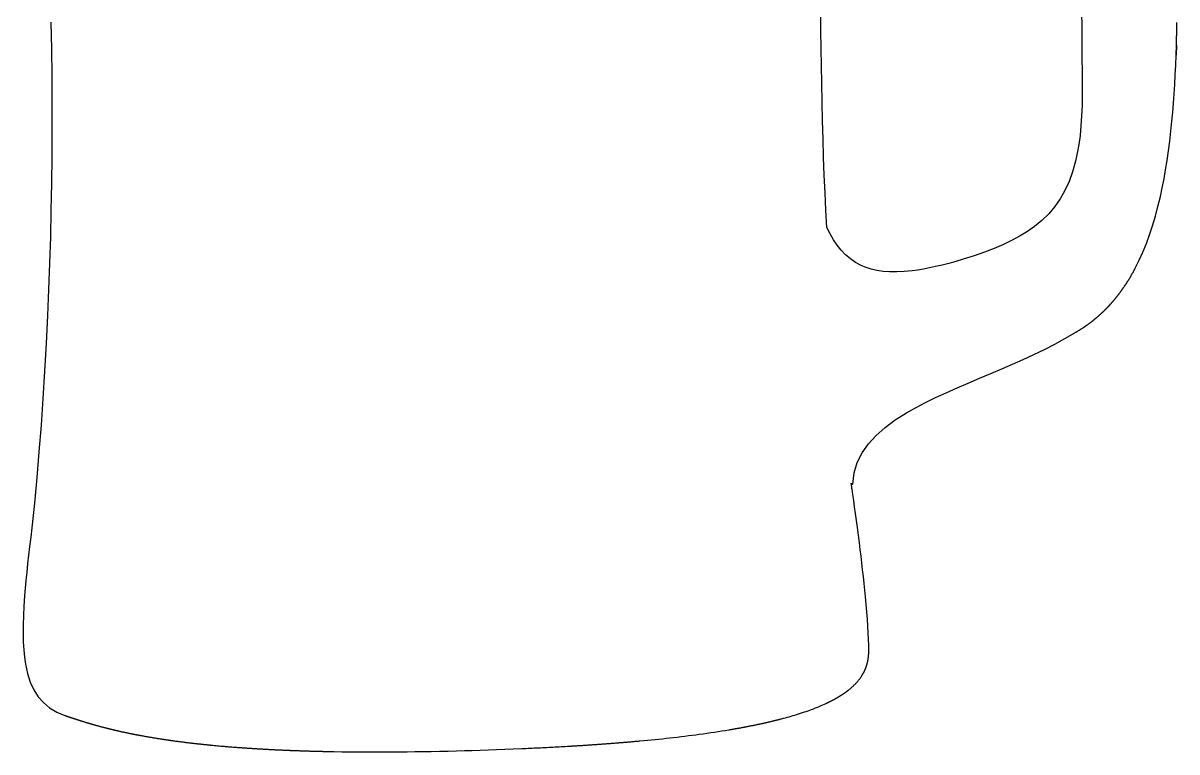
# Model space of a CAD drawing. Extents: x 464 to 953, y 401 to 1015.
# Drawn here: x 467.5 to 953.4, y 401.3 to 708.3 of the extents above; entities that cross this region are included whole.
import ezdxf

# ---------------------------------------------------------------- set-up
doc = ezdxf.new("R2010")
doc.units = 0
doc.header["$MEASUREMENT"] = 0
doc.layers.add('Poly', color=3, linetype='CONTINUOUS')

msp = doc.modelspace()

# ---------------------------------------------------------------- linework, layer by layer
at = {"layer": 'Poly', "color": 0, "true_color": 0x000000}
for points in [[(805.9111, 622.1937), (805.539135, 629.46769), (805.196631, 636.832934), (804.883799, 644.289843), (804.60085, 651.838825), (804.347995, 659.480292), (804.125444, 667.214653), (803.933409, 675.042319), (803.7721, 682.9637), (803.651893, 690.285763), (803.557631, 697.687137), (803.489479, 705.168106), (803.4476, 712.72895)], [(913.238506, 712.10745), (913.280127, 707.501286), (913.31835, 702.81295), (913.356666, 698.041083), (913.398569, 693.184325), (913.447549, 688.241317), (913.5071, 683.2107), (913.523842, 678.316604), (913.44135, 673.656684), (913.256295, 669.223241), (912.96535, 665.008575), (912.565186, 661.004987), (912.052475, 657.204778), (911.423889, 653.600249), (910.6761, 650.1837), (909.434241, 645.740618), (907.947412, 641.624231), (906.206616, 637.814079), (904.20285, 634.2897), (901.927116, 631.030634), (899.370412, 628.016419), (896.523741, 625.226595), (893.3781, 622.6407), (890.458922, 620.585891), (887.311428, 618.651294), (883.930051, 616.824274), (880.309225, 615.0922), (876.443383, 613.442438), (872.326959, 611.862356), (867.954387, 610.339321), (863.3201, 608.8607), (860.256659, 607.948524), (857.310381, 607.125106), (854.478338, 606.38911), (851.7576, 605.7392), (849.145237, 605.17404), (846.638319, 604.692294), (844.233916, 604.292626), (841.9291, 603.9737), (838.533641, 603.635505), (835.360616, 603.484575), (832.398926, 603.515895), (829.637475, 603.72445), (827.065164, 604.105223), (824.670897, 604.6532), (822.443575, 605.363364), (820.3721, 606.2307), (818.011502, 607.511624), (815.850756, 609.015591), (813.868932, 610.733143), (812.0451, 612.654825), (810.35833, 614.771179), (808.787694, 617.072747), (807.31226, 619.550073), (805.9111, 622.1937)], [(479.205621, 708.68069), (479.412928, 697.410091), (479.551539, 686.134077), (479.6221, 674.8637), (479.625168, 663.46852), (479.559834, 652.101887), (479.426789, 640.775286), (479.226725, 629.5002), (478.960332, 618.288114), (478.628303, 607.150513), (478.231329, 596.09888), (477.7701, 585.1447), (477.196692, 573.353276), (476.548834, 561.705372), (475.827454, 550.215788), (475.033475, 538.899325), (474.167825, 527.770784), (473.231428, 516.844966), (472.225211, 506.136671), (471.1501, 495.6607), (470.679748, 491.71547), (470.230538, 487.875169), (469.805233, 484.139259), (469.4066, 480.5072), (469.037405, 476.978454), (468.700413, 473.552481), (468.398389, 470.228743), (468.1341, 467.0067), (467.838932, 462.766403), (467.626381, 458.713887), (467.503502, 454.847841), (467.47735, 451.16695), (467.554979, 447.669903), (467.743444, 444.355388), (468.049799, 441.222091), (468.4811, 438.2687), (469.347799, 434.285604), (470.516444, 430.677309), (472.008854, 427.439679), (473.84685, 424.568575), (476.052252, 422.059862), (478.646881, 419.909403), (481.652557, 418.113061), (485.0911, 416.6667), (485.117655, 416.657462), (485.187662, 416.633106), (485.286639, 416.598673), (485.4001, 416.5592), (485.513561, 416.519727), (485.612538, 416.485294), (485.682545, 416.460938), (485.7091, 416.4517), (485.735784, 416.442548), (485.806131, 416.418419), (485.905588, 416.384305), (486.0196, 416.3452), (486.133612, 416.306095), (486.233069, 416.271981), (486.303416, 416.247852), (486.3301, 416.2387), (486.356913, 416.229505), (486.4276, 416.205263), (486.527538, 416.170989), (486.6421, 416.1317), (486.756663, 416.092411), (486.8566, 416.058138), (486.927288, 416.033895), (486.9541, 416.0247), (486.960803, 416.022423), (486.978475, 416.016419), (487.003459, 416.00793), (487.0321, 415.9982), (487.060741, 415.98847), (487.085725, 415.979981), (487.103397, 415.973977), (487.1101, 415.9717), (487.116846, 415.969423), (487.134631, 415.963419), (487.159776, 415.95493), (487.1886, 415.9452), (487.217424, 415.93547), (487.242569, 415.926981), (487.260354, 415.920977), (487.2671, 415.9187), (487.273889, 415.916423), (487.291787, 415.910419), (487.317092, 415.90193), (487.3461, 415.8922), (487.375108, 415.88247), (487.400413, 415.873981), (487.418311, 415.867977), (487.4251, 415.8657), (487.447788, 415.858009), (487.5076, 415.837731), (487.592163, 415.809063), (487.6891, 415.7762), (487.786038, 415.743337), (487.8706, 415.714669), (487.930413, 415.694391), (487.9531, 415.6867), (487.976174, 415.678966), (488.037006, 415.658575), (488.12301, 415.629747), (488.2216, 415.5967), (488.32019, 415.563653), (488.406194, 415.534825), (488.467026, 415.514434), (488.4901, 415.5067), (488.513475, 415.498966), (488.5751, 415.478575), (488.662225, 415.449747), (488.7621, 415.4167), (488.861975, 415.383653), (488.9491, 415.354825), (489.010725, 415.334434), (489.0341, 415.3267), (489.04076, 415.324466), (489.058319, 415.318575), (489.083143, 415.310247), (489.1116, 415.3007), (489.140057, 415.291153), (489.164881, 415.282825), (489.18244, 415.276934), (489.1891, 415.2747), (489.195803, 415.272509), (489.213475, 415.266731), (489.238459, 415.258563), (489.2671, 415.2492), (489.295741, 415.239837), (489.320725, 415.231669), (489.338397, 415.225891), (489.3451, 415.2237), (489.351846, 415.221509), (489.369631, 415.215731), (489.394776, 415.207563), (489.4236, 415.1982), (489.452424, 415.188837), (489.477569, 415.180669), (489.495354, 415.174891), (489.5021, 415.1727), (489.683321, 415.112741), (489.865491, 415.052841), (490.048621, 414.992964), (490.232725, 414.933075), (490.417813, 414.873139), (490.603897, 414.813122), (490.790989, 414.752987), (490.9791, 414.6927), (491.161731, 414.634526), (491.345147, 414.576247), (491.529383, 414.51785), (491.714475, 414.459325), (491.900457, 414.400659), (492.087366, 414.341841), (492.275235, 414.282858), (492.4641, 414.2237), (492.647524, 414.166696), (492.831803, 414.109669), (493.01695, 414.052595), (493.202975, 413.99545), (493.389891, 413.938212), (493.577709, 413.880856), (493.766442, 413.82336), (493.9561, 413.7657), (493.963276, 413.763509), (493.982194, 413.757731), (494.00894, 413.749563), (494.0396, 413.7402), (494.07026, 413.730837), (494.097006, 413.722669), (494.115924, 413.716891), (494.1231, 413.7147), (494.130319, 413.712595), (494.14935, 413.707044), (494.176256, 413.699196), (494.2071, 413.6902), (494.237944, 413.681204), (494.26485, 413.673356), (494.283881, 413.667805), (494.2911, 413.6657), (494.312143, 413.659038), (494.333256, 413.652528), (494.354416, 413.646136), (494.3756, 413.639825), (494.396784, 413.633561), (494.417944, 413.627309), (494.439057, 413.621034), (494.4601, 413.6147), (494.543487, 413.589577), (494.627131, 413.564466), (494.71101, 413.539378), (494.7951, 413.514325), (494.879377, 413.489319), (494.963819, 413.464372), (495.048401, 413.439495), (495.1331, 413.4147), (495.16219, 413.406106), (495.238881, 413.38345), (495.347307, 413.351419), (495.4716, 413.3147), (495.595893, 413.277981), (495.704319, 413.24595), (495.78101, 413.223294), (495.8101, 413.2147), (495.839362, 413.206235), (495.916506, 413.183919), (496.025573, 413.152368), (496.1506, 413.1162), (496.275627, 413.080032), (496.384694, 413.048481), (496.461838, 413.026165), (496.4911, 413.0177), (496.498061, 413.01568), (496.516413, 413.010356), (496.542358, 413.002829), (496.5721, 412.9942), (496.601842, 412.985571), (496.627788, 412.978044), (496.646139, 412.97272), (496.6531, 412.9707), (496.660061, 412.96868), (496.678413, 412.963356), (496.704358, 412.955829), (496.7341, 412.9472), (496.763842, 412.938571), (496.789787, 412.931044), (496.808139, 412.92572), (496.8151, 412.9237), (496.822147, 412.921723), (496.840725, 412.916512), (496.866991, 412.909145), (496.8971, 412.9007), (496.927209, 412.892255), (496.953475, 412.884887), (496.972053, 412.879677), (496.9791, 412.8777), (497.200959, 412.814655), (497.424038, 412.751528), (497.648334, 412.688331), (497.87385, 412.625075), (498.100584, 412.561772), (498.328537, 412.498434), (498.557709, 412.435073), (498.7881, 412.3717), (499.011414, 412.310573), (499.235866, 412.249434), (499.461465, 412.188272), (499.688225, 412.127075), (499.916157, 412.065831), (500.145272, 412.004528), (500.375582, 411.943155), (500.6071, 411.8817), (500.831538, 411.822493), (501.0571, 411.763356), (501.283788, 411.704266), (501.5116, 411.6452), (501.740538, 411.586134), (501.9706, 411.527044), (502.201788, 411.467907), (502.4341, 411.4087), (502.442006, 411.406723), (502.46285, 411.401513), (502.492319, 411.394145), (502.5261, 411.3857), (502.559881, 411.377255), (502.58935, 411.369888), (502.610194, 411.364677), (502.6181, 411.3627), (502.626049, 411.360723), (502.647006, 411.355513), (502.676635, 411.348145), (502.7106, 411.3397), (502.744565, 411.331255), (502.774194, 411.323887), (502.795151, 411.318677), (502.8031, 411.3167), (502.811049, 411.31468), (502.832006, 411.309356), (502.861635, 411.301829), (502.8956, 411.2932), (502.929565, 411.284571), (502.959194, 411.277044), (502.980151, 411.27172), (502.9881, 411.2697), (503.091276, 411.244114), (503.194569, 411.218388), (503.298002, 411.192567), (503.4016, 411.1667), (503.505385, 411.140833), (503.609381, 411.115013), (503.713612, 411.089286), (503.8181, 411.0637), (503.921694, 411.038202), (504.025475, 411.012716), (504.129444, 410.987253), (504.2336, 410.961825), (504.337944, 410.936444), (504.442475, 410.911122), (504.547194, 410.88587), (504.6521, 410.8607), (504.756399, 410.835534), (504.860803, 410.810309), (504.965325, 410.785061), (505.069975, 410.759825), (505.174766, 410.734636), (505.279709, 410.709528), (505.384817, 410.684538), (505.4901, 410.6597), (505.498608, 410.65768), (505.521038, 410.652356), (505.552748, 410.644829), (505.5891, 410.6362), (505.625452, 410.627571), (505.657162, 410.620044), (505.679592, 410.61472), (505.6881, 410.6127), (505.71252, 410.606413), (505.737022, 410.600278), (505.761594, 410.594261), (505.786225, 410.588325), (505.810903, 410.582436), (505.835616, 410.576559), (505.860352, 410.570659), (505.8851, 410.5647), (505.893651, 410.56268), (505.916194, 410.557356), (505.948065, 410.549829), (505.9846, 410.5412), (506.021135, 410.532571), (506.053006, 410.525044), (506.075549, 410.51972), (506.0841, 410.5177), (506.35401, 410.454413), (506.625256, 410.391278), (506.897862, 410.328261), (507.17185, 410.265325), (507.447245, 410.202436), (507.724069, 410.139559), (508.002346, 410.076659), (508.2821, 410.0137), (508.553508, 409.953329), (508.826241, 409.892981), (509.100309, 409.83268), (509.375725, 409.77245), (509.6525, 409.712313), (509.930647, 409.652294), (510.210176, 409.592415), (510.4911, 409.5327), (510.763961, 409.474622), (511.038053, 409.416637), (511.313387, 409.358747), (511.589975, 409.30095), (511.867829, 409.243247), (512.146959, 409.185638), (512.427379, 409.128122), (512.7091, 409.0707), (512.718811, 409.068723), (512.744412, 409.063512), (512.780608, 409.056145), (512.8221, 409.0477), (512.863592, 409.039255), (512.899788, 409.031888), (512.925389, 409.026677), (512.9351, 409.0247), (512.944897, 409.022723), (512.970725, 409.017513), (513.007241, 409.010145), (513.0491, 409.0017), (513.090959, 408.993255), (513.127475, 408.985887), (513.153303, 408.980677), (513.1631, 408.9787), (513.191598, 408.973362), (513.220084, 408.967872), (513.248547, 408.962264), (513.276975, 408.956575), (513.305356, 408.950839), (513.333678, 408.945091), (513.36193, 408.939366), (513.3901, 408.9337), (513.515489, 408.908577), (513.641147, 408.883466), (513.767063, 408.858378), (513.893225, 408.833325), (514.019621, 408.808319), (514.146241, 408.783372), (514.273071, 408.758495), (514.4001, 408.7337), (514.44367, 408.725278), (514.558538, 408.703075), (514.720936, 408.671684), (514.9071, 408.6357), (515.093264, 408.599716), (515.255662, 408.568325), (515.37053, 408.546122), (515.4141, 408.5377), (515.457842, 408.529364), (515.573162, 408.507388), (515.736202, 408.476317), (515.9231, 408.4407), (516.109998, 408.405083), (516.273037, 408.374013), (516.388358, 408.352036), (516.4321, 408.3437), (516.442155, 408.341809), (516.468663, 408.336825), (516.506139, 408.329778), (516.5491, 408.3217), (516.592061, 408.313622), (516.629537, 408.306575), (516.656045, 408.301591), (516.6661, 408.2997), (516.676112, 408.297852), (516.702506, 408.292981), (516.739823, 408.286095), (516.7826, 408.2782), (516.825377, 408.270305), (516.862694, 408.263419), (516.889088, 408.258548), (516.8991, 408.2567), (516.909198, 408.254809), (516.935819, 408.249825), (516.973455, 408.242778), (517.0166, 408.2347), (517.059745, 408.226622), (517.097381, 408.219575), (517.124002, 408.214591), (517.1341, 408.2127), (517.460444, 408.152417), (517.788475, 408.092309), (518.118194, 408.032366), (518.4496, 407.972575), (518.782694, 407.912925), (519.117475, 407.853403), (519.453944, 407.793999), (519.7921, 407.7347), (520.120315, 407.677749), (520.450194, 407.620903), (520.781713, 407.564175), (521.11485, 407.507575), (521.44958, 407.451116), (521.785881, 407.394809), (522.123729, 407.338667), (522.4631, 407.2827), (522.792725, 407.228417), (523.12385, 407.174309), (523.456475, 407.120366), (523.7906, 407.066575), (524.126225, 407.012925), (524.46335, 406.959403), (524.801975, 406.905999), (525.1421, 406.8527), (525.154217, 406.850852), (525.186163, 406.845981), (525.231327, 406.839095), (525.2831, 406.8312), (525.334873, 406.823305), (525.380037, 406.816419), (525.411983, 406.811548), (525.4241, 406.8097), (525.43626, 406.807809), (525.468319, 406.802825), (525.513643, 406.795778), (525.5656, 406.7877), (525.617557, 406.779622), (525.662881, 406.772575), (525.69494, 406.767591), (525.7071, 406.7657), (525.742723, 406.760735), (525.778334, 406.755606), (525.813922, 406.750337), (525.849475, 406.74495), (525.884981, 406.73947), (525.920428, 406.733919), (525.955805, 406.728321), (525.9911, 406.7227), (526.141661, 406.699827), (526.292584, 406.676966), (526.44386, 406.654128), (526.595475, 406.631325), (526.747418, 406.608569), (526.899678, 406.585872), (527.052243, 406.563245), (527.2051, 406.5407), (527.356409, 406.517913), (527.508069, 406.495278), (527.660057, 406.472761), (527.81235, 406.450325), (527.964924, 406.427936), (528.117756, 406.405559), (528.270823, 406.383159), (528.4241, 406.3607), (528.576116, 406.33862), (528.728413, 406.316622), (528.880991, 406.294694), (529.03385, 406.272825), (529.186991, 406.251003), (529.340413, 406.229216), (529.494116, 406.207452), (529.6481, 406.1857), (529.660131, 406.183981), (529.69185, 406.17945), (529.736694, 406.173044), (529.7881, 406.1657), (529.839506, 406.158356), (529.88435, 406.15195), (529.916069, 406.147419), (529.9281, 406.1457), (529.940045, 406.143981), (529.971538, 406.13945), (530.016061, 406.133044), (530.0671, 406.1257), (530.118139, 406.118356), (530.162663, 406.11195), (530.194155, 406.107419), (530.2061, 406.1057), (530.218217, 406.104024), (530.250163, 406.099606), (530.295327, 406.09336), (530.3471, 406.0862), (530.398873, 406.07904), (530.444038, 406.072794), (530.475983, 406.068376), (530.4881, 406.0667), (530.879789, 406.012749), (531.273366, 405.958903), (531.66884, 405.905175), (532.066225, 405.851575), (532.465532, 405.798116), (532.866772, 405.744809), (533.269957, 405.691667), (533.6751, 405.6387), (534.068618, 405.588456), (534.463928, 405.538247), (534.861043, 405.488108), (535.259975, 405.438075), (535.660735, 405.388182), (536.063334, 405.338466), (536.467786, 405.28896), (536.8741, 405.2397), (537.269401, 405.192171), (537.666319, 405.144841), (538.064877, 405.097721), (538.4651, 405.050825), (538.86701, 405.004163), (539.270631, 404.957747), (539.675987, 404.911589), (540.0831, 404.8657), (540.126647, 404.860538), (540.170287, 404.855528), (540.214022, 404.850636), (540.25785, 404.845825), (540.301772, 404.841061), (540.345788, 404.836309), (540.389897, 404.831534), (540.4341, 404.8267), (540.449311, 404.825024), (540.489413, 404.820606), (540.546108, 404.81436), (540.6111, 404.8072), (540.676092, 404.80004), (540.732787, 404.793794), (540.772889, 404.789376), (540.7881, 404.7877), (540.803311, 404.786024), (540.843412, 404.781606), (540.900108, 404.77536), (540.9651, 404.7682), (541.030092, 404.76104), (541.086788, 404.754794), (541.126889, 404.750376), (541.1421, 404.7487), (541.203803, 404.741997), (541.366475, 404.724325), (541.596459, 404.699341), (541.8601, 404.6707), (542.123741, 404.642059), (542.353725, 404.617075), (542.516397, 404.599403), (542.5781, 404.5927), (542.640018, 404.586212), (542.803256, 404.569106), (543.034041, 404.544923), (543.2986, 404.5172), (543.563159, 404.489477), (543.793944, 404.465294), (543.957182, 404.448188), (544.0191, 404.4417), (544.081319, 404.435427), (544.24535, 404.418888), (544.477256, 404.395505), (544.7431, 404.3687), (545.008944, 404.341895), (545.24085, 404.318512), (545.404881, 404.301973), (545.4671, 404.2957), (545.481752, 404.294196), (545.520381, 404.290231), (545.574995, 404.284626), (545.6376, 404.2782), (545.700205, 404.271774), (545.754819, 404.266169), (545.793448, 404.262204), (545.8081, 404.2607), (545.822752, 404.259196), (545.861381, 404.255231), (545.915995, 404.249626), (545.9786, 404.2432), (546.041205, 404.236774), (546.095819, 404.231169), (546.134448, 404.227204), (546.1491, 404.2257), (546.163838, 404.224239), (546.202694, 404.220388), (546.257627, 404.214942), (546.3206, 404.2087), (546.383573, 404.202458), (546.438506, 404.197013), (546.477362, 404.193161), (546.4921, 404.1917), (546.955221, 404.146839), (547.420569, 404.102247), (547.88812, 404.057913), (548.35785, 404.013825), (548.829737, 403.969971), (549.303756, 403.926341), (549.779885, 403.882921), (550.2581, 403.8397), (550.723336, 403.798587), (551.190553, 403.757731), (551.659762, 403.71711), (552.130975, 403.6767), (552.604204, 403.636477), (553.079459, 403.596419), (553.556754, 403.556501), (554.0361, 403.5167), (554.502791, 403.478921), (554.971381, 403.441341), (555.441893, 403.403971), (555.91435, 403.366825), (556.388776, 403.329913), (556.865194, 403.293247), (557.343627, 403.256839), (557.8241, 403.2207), (557.844424, 403.219196), (557.898006, 403.215231), (557.97376, 403.209626), (558.0606, 403.2032), (558.14744, 403.196774), (558.223194, 403.191169), (558.276776, 403.187204), (558.2971, 403.1857), (558.317596, 403.184239), (558.371631, 403.180387), (558.448026, 403.174942), (558.5356, 403.1687), (558.623174, 403.162458), (558.699569, 403.157013), (558.753604, 403.153161), (558.7741, 403.1517), (558.794596, 403.150239), (558.848631, 403.146388), (558.925026, 403.140942), (559.0126, 403.1347), (559.100174, 403.128458), (559.176569, 403.123013), (559.230604, 403.119161), (559.2511, 403.1177), (559.321182, 403.112759), (559.505944, 403.099731), (559.767159, 403.081313), (560.0666, 403.0602), (560.366041, 403.039087), (560.627256, 403.020669), (560.812018, 403.007641), (560.8821, 403.0027), (561.085493, 402.988497), (561.289178, 402.974388), (561.493168, 402.960372), (561.697475, 402.94645), (561.90211, 402.932622), (562.107084, 402.918887), (562.312411, 402.905247), (562.5181, 402.8917), (562.588655, 402.887102), (562.774662, 402.874981), (563.037639, 402.857845), (563.3391, 402.8382), (563.640561, 402.818555), (563.903538, 402.801419), (564.089545, 402.789298), (564.1601, 402.7847), (564.179694, 402.783497), (564.23135, 402.780325), (564.304381, 402.775841), (564.3881, 402.7707), (564.471819, 402.765559), (564.54485, 402.761075), (564.596506, 402.757903), (564.6161, 402.7567), (564.672772, 402.752909), (564.729538, 402.749059), (564.786397, 402.745186), (564.84335, 402.741325), (564.900397, 402.737511), (564.957538, 402.733778), (565.014772, 402.730163), (565.0721, 402.7267), (565.091823, 402.725454), (565.143819, 402.722169), (565.21733, 402.717524), (565.3016, 402.7122), (565.38587, 402.706876), (565.459381, 402.702231), (565.511377, 402.698946), (565.5311, 402.6977), (565.800254, 402.681245), (566.069959, 402.664872), (566.340204, 402.648569), (566.610975, 402.632325), (566.882262, 402.616128), (567.154053, 402.599966), (567.426336, 402.583827), (567.6991, 402.5677), (567.969758, 402.551997), (568.240991, 402.536388), (568.512809, 402.520872), (568.785225, 402.50545), (569.05825, 402.490122), (569.331897, 402.474888), (569.606176, 402.459747), (569.8811, 402.4447), (570.151383, 402.429792), (570.422241, 402.415059), (570.693684, 402.400491), (570.965725, 402.386075), (571.238375, 402.3718), (571.511647, 402.357653), (571.785551, 402.343624), (572.0601, 402.3297), (572.062721, 402.329571), (572.069631, 402.329231), (572.079401, 402.328751), (572.0906, 402.3282), (572.101799, 402.327649), (572.111569, 402.327169), (572.118479, 402.326829), (572.1211, 402.3267), (572.1831, 402.3237), (572.185721, 402.323571), (572.192631, 402.323231), (572.202401, 402.322751), (572.2136, 402.3222), (572.224799, 402.321649), (572.234569, 402.321169), (572.241479, 402.320829), (572.2441, 402.3207), (572.511844, 402.306958), (572.780303, 402.29345), (573.049442, 402.28013), (573.319225, 402.26695), (573.589618, 402.253864), (573.860584, 402.240825), (574.13209, 402.227786), (574.4041, 402.2147), (574.672086, 402.20204), (574.940553, 402.189544), (575.209512, 402.177188), (575.478975, 402.16495), (575.748954, 402.152805), (576.019459, 402.140731), (576.290504, 402.128704), (576.5621, 402.1167), (576.831914, 402.105034), (577.102116, 402.093309), (577.372715, 402.081561), (577.643725, 402.069825), (577.915157, 402.058136), (578.187022, 402.046528), (578.459332, 402.035038), (578.7321, 402.0237), (578.759127, 402.022626), (578.830381, 402.019794), (578.93112, 402.01579), (579.0466, 402.0112), (579.16208, 402.00661), (579.262819, 402.002606), (579.334073, 401.999774), (579.3611, 401.9987), (579.388299, 401.997626), (579.460006, 401.994794), (579.561385, 401.99079), (579.6776, 401.9862), (579.793815, 401.98161), (579.895194, 401.977606), (579.966901, 401.974774), (579.9941, 401.9737), (580.021385, 401.972669), (580.093319, 401.96995), (580.195018, 401.966106), (580.3116, 401.9617), (580.428182, 401.957294), (580.529881, 401.95345), (580.601815, 401.950731), (580.6291, 401.9497), (580.853495, 401.94079), (581.078194, 401.932044), (581.303221, 401.923438), (581.5286, 401.91495), (581.754354, 401.906555), (581.980506, 401.898231), (582.20708, 401.889954), (582.4341, 401.8817), (582.511873, 401.87895), (582.716913, 401.8717), (583.006795, 401.86145), (583.3391, 401.8497), (583.671405, 401.83795), (583.961288, 401.8277), (584.166327, 401.82045), (584.2441, 401.8177), (584.322131, 401.815079), (584.52785, 401.808169), (584.818694, 401.798399), (585.1521, 401.7872), (585.485506, 401.776001), (585.77635, 401.766231), (585.982069, 401.759321), (586.0601, 401.7567), (586.087256, 401.755841), (586.15885, 401.753575), (586.260069, 401.750372), (586.3761, 401.7467), (586.492131, 401.743028), (586.59335, 401.739825), (586.664944, 401.737559), (586.6921, 401.7367), (586.719299, 401.735798), (586.791006, 401.733419), (586.892385, 401.730055), (587.0086, 401.7262), (587.124815, 401.722345), (587.226194, 401.718981), (587.297901, 401.716602), (587.3251, 401.7157), (587.404604, 401.713735), (587.484131, 401.711606), (587.563705, 401.709337), (587.64335, 401.70695), (587.723088, 401.70447), (587.802944, 401.701919), (587.88294, 401.699321), (587.9631, 401.6967), (588.261371, 401.68779), (588.559959, 401.679044), (588.858899, 401.670438), (589.158225, 401.66195), (589.457973, 401.653555), (589.758178, 401.645231), (590.058875, 401.636954), (590.3601, 401.6287), (590.659256, 401.62054), (590.958975, 401.612544), (591.259256, 401.604688), (591.5601, 401.59695), (591.861506, 401.589305), (592.163475, 401.581731), (592.466006, 401.574204), (592.7691, 401.5667), (593.067555, 401.559579), (593.366678, 401.552481), (593.666481, 401.54543), (593.966975, 401.53845), (594.268172, 401.531563), (594.570084, 401.524794), (594.872723, 401.518165), (595.1761, 401.5117), (595.1761, 401.5127), (595.1751, 401.5127), (598.387469, 401.450962), (601.660553, 401.399419), (604.995067, 401.358329), (608.391725, 401.32795), (611.851243, 401.30854), (615.374334, 401.300356), (618.961715, 401.303657), (622.6141, 401.3187), (625.86243, 401.341602), (629.161491, 401.373669), (632.511762, 401.415063), (635.913725, 401.46595), (639.36786, 401.526493), (642.874647, 401.596856), (646.434567, 401.677204), (650.0481, 401.7677), (653.322092, 401.857628), (656.639537, 401.955747), (660.000764, 402.062186), (663.4061, 402.177075), (666.855873, 402.300542), (670.350413, 402.432716), (673.890045, 402.573725), (677.4751, 402.7237), (678.360854, 402.762139), (679.242881, 402.800966), (680.121205, 402.84019), (680.99585, 402.879825), (681.866838, 402.919882), (682.734194, 402.960372), (683.59794, 403.001307), (684.4581, 403.0427), (685.343102, 403.085352), (686.224366, 403.128544), (687.101903, 403.172251), (687.975725, 403.21645), (688.845844, 403.261118), (689.712272, 403.306231), (690.57502, 403.351766), (691.4341, 403.3977), (692.318684, 403.445889), (693.199459, 403.494466), (694.076461, 403.54344), (694.949725, 403.592825), (695.819286, 403.642632), (696.685178, 403.692872), (697.547438, 403.743557), (698.4061, 403.7947), (698.405627, 403.794657), (698.404381, 403.794544), (698.40262, 403.794384), (698.4006, 403.7942), (698.39858, 403.794016), (698.396819, 403.793856), (698.395573, 403.793743), (698.3951, 403.7937), (698.39467, 403.793657), (698.393538, 403.793544), (698.391936, 403.793384), (698.3901, 403.7932), (698.388264, 403.793016), (698.386663, 403.792856), (698.38553, 403.792743), (698.3851, 403.7927), (698.38467, 403.792657), (698.383538, 403.792544), (698.381936, 403.792384), (698.3801, 403.7922), (698.378264, 403.792016), (698.376662, 403.791856), (698.37553, 403.791743), (698.3751, 403.7917), (698.37828, 403.791915), (698.386663, 403.792481), (698.398514, 403.793282), (698.4121, 403.7942), (698.425686, 403.795118), (698.437538, 403.795919), (698.44592, 403.796485), (698.4491, 403.7967), (698.452194, 403.796872), (698.46035, 403.797325), (698.471881, 403.797966), (698.4851, 403.7987), (698.498319, 403.799434), (698.50985, 403.800075), (698.518006, 403.800528), (698.5211, 403.8007), (698.52428, 403.800872), (698.532663, 403.801325), (698.544514, 403.801966), (698.5581, 403.8027), (698.571686, 403.803434), (698.583537, 403.804075), (698.59192, 403.804528), (698.5951, 403.8047), (698.999303, 403.829409), (699.402663, 403.854059), (699.805178, 403.878686), (700.20685, 403.903325), (700.607678, 403.928011), (701.007662, 403.952778), (701.406803, 403.977663), (701.8051, 404.0027), (702.208926, 404.028206), (702.611897, 404.053747), (703.014, 404.079358), (703.415225, 404.105075), (703.815559, 404.130932), (704.214991, 404.156966), (704.613508, 404.18321), (705.0111, 404.2097), (705.414508, 404.236372), (705.816991, 404.263137), (706.218559, 404.289997), (706.619225, 404.31695), (707.019, 404.343997), (707.417897, 404.371138), (707.815926, 404.398372), (708.2131, 404.4257), (708.221135, 404.426302), (708.242319, 404.427887), (708.272268, 404.43013), (708.3066, 404.4327), (708.340932, 404.43527), (708.370881, 404.437513), (708.392065, 404.439098), (708.4001, 404.4397), (708.408135, 404.440259), (708.429319, 404.441731), (708.459268, 404.443813), (708.4936, 404.4462), (708.527932, 404.448587), (708.557881, 404.450669), (708.579065, 404.452141), (708.5871, 404.4527), (708.595135, 404.453259), (708.616319, 404.454731), (708.646268, 404.456813), (708.6806, 404.4592), (708.714932, 404.461587), (708.744881, 404.463669), (708.766065, 404.465141), (708.7741, 404.4657), (709.155891, 404.492372), (709.536991, 404.519137), (709.917364, 404.545997), (710.296975, 404.57295), (710.675789, 404.599997), (711.053772, 404.627138), (711.430887, 404.654372), (711.8071, 404.6817), (712.18843, 404.70987), (712.568928, 404.738122), (712.948606, 404.766444), (713.327475, 404.794825), (713.705547, 404.823253), (714.082834, 404.851716), (714.459348, 404.880202), (714.8351, 404.9087), (715.215764, 404.937954), (715.595725, 404.967231), (715.974936, 404.996555), (716.35335, 405.02595), (716.73092, 405.055438), (717.1076, 405.085044), (717.483342, 405.11479), (717.8581, 405.1447), (717.864846, 405.145259), (717.882631, 405.146731), (717.907776, 405.148813), (717.9366, 405.1512), (717.965424, 405.153587), (717.990569, 405.155669), (718.008354, 405.157141), (718.0151, 405.1577), (718.021803, 405.158259), (718.039475, 405.159731), (718.064459, 405.161813), (718.0931, 405.1642), (718.121741, 405.166587), (718.146725, 405.168669), (718.164397, 405.170141), (718.1711, 405.1707), (718.177803, 405.171216), (718.195475, 405.172575), (718.220459, 405.174497), (718.2491, 405.1767), (718.277741, 405.178903), (718.302725, 405.180825), (718.320397, 405.182184), (718.3271, 405.1827), (718.692303, 405.212329), (719.056662, 405.241981), (719.420178, 405.27168), (719.78285, 405.30145), (720.144678, 405.331313), (720.505662, 405.361294), (720.865803, 405.391415), (721.2251, 405.4217), (721.590258, 405.452497), (721.954491, 405.483388), (722.317809, 405.514372), (722.680225, 405.54545), (723.04175, 405.576622), (723.402397, 405.607887), (723.762176, 405.639247), (724.1211, 405.6707), (724.48551, 405.702622), (724.849006, 405.734638), (725.211612, 405.766747), (725.57335, 405.79895), (725.934245, 405.831247), (726.294319, 405.863637), (726.653596, 405.896122), (727.0121, 405.9287), (727.015323, 405.929001), (727.023819, 405.929794), (727.03583, 405.930915), (727.0496, 405.9322), (727.06337, 405.933485), (727.075381, 405.934606), (727.083877, 405.935399), (727.0871, 405.9357), (727.090366, 405.936044), (727.098975, 405.93695), (727.111147, 405.938231), (727.1251, 405.9397), (727.139053, 405.941169), (727.151225, 405.94245), (727.159834, 405.943356), (727.1631, 405.9437), (727.166366, 405.944001), (727.174975, 405.944794), (727.187147, 405.945915), (727.2011, 405.9472), (727.215053, 405.948485), (727.227225, 405.949606), (727.235834, 405.950399), (727.2391, 405.9507), (728.864317, 406.102057), (730.471522, 406.255372), (732.060797, 406.410632), (733.632225, 406.567825), (735.185887, 406.72694), (736.721866, 406.887966), (738.240243, 407.050889), (739.7411, 407.2157), (741.371293, 407.399489), (742.980709, 407.585575), (744.569477, 407.773911), (746.137725, 407.96445), (747.685582, 408.157145), (749.213178, 408.35195), (750.720641, 408.548817), (752.2081, 408.7477), (753.845379, 408.972179), (755.458084, 409.199341), (757.046391, 409.429151), (758.610475, 409.661575), (760.150512, 409.896577), (761.666678, 410.134122), (763.159149, 410.374175), (764.6281, 410.6167), (764.630893, 410.617173), (764.638256, 410.618419), (764.648666, 410.62018), (764.6606, 410.6222), (764.672534, 410.62422), (764.682944, 410.625981), (764.690307, 410.627227), (764.6931, 410.6277), (764.695979, 410.62813), (764.703569, 410.629262), (764.714299, 410.630864), (764.7266, 410.6327), (764.738901, 410.634536), (764.749631, 410.636137), (764.757221, 410.63727), (764.7601, 410.6377), (764.762893, 410.638173), (764.770256, 410.639419), (764.780666, 410.64118), (764.7926, 410.6432), (764.804534, 410.64522), (764.814944, 410.646981), (764.822307, 410.648227), (764.8251, 410.6487), (765.074147, 410.690458), (765.322537, 410.73245), (765.570272, 410.77463), (765.81735, 410.81695), (766.063772, 410.859364), (766.309538, 410.901825), (766.554647, 410.944286), (766.7991, 410.9867), (767.047727, 411.029874), (767.295616, 411.073153), (767.542778, 411.11655), (767.789225, 411.160075), (768.034969, 411.203741), (768.280022, 411.247559), (768.524395, 411.291542), (768.7681, 411.3357), (769.016348, 411.380372), (769.263834, 411.425138), (769.510547, 411.469997), (769.756475, 411.51495), (770.001606, 411.559997), (770.245928, 411.605138), (770.48943, 411.650372), (770.7321, 411.6957), (770.735967, 411.69643), (770.746163, 411.698356), (770.760577, 411.701079), (770.7771, 411.7042), (770.793623, 411.707321), (770.808038, 411.710044), (770.818233, 411.71197), (770.8221, 411.7127), (770.825924, 411.713388), (770.836006, 411.7152), (770.85026, 411.717763), (770.8666, 411.7207), (770.88294, 411.723637), (770.897194, 411.7262), (770.907276, 411.728012), (770.9111, 411.7287), (770.914924, 411.72943), (770.925006, 411.731356), (770.93926, 411.734079), (770.9556, 411.7372), (770.97194, 411.740321), (770.986194, 411.743044), (770.996276, 411.74497), (771.0001, 411.7457), (771.230397, 411.7892), (771.460037, 411.8327), (771.689022, 411.8762), (771.91735, 411.9197), (772.145022, 411.9632), (772.372038, 412.0067), (772.598397, 412.0502), (772.8241, 412.0937), (773.05369, 412.13903), (773.282694, 412.184278), (773.511088, 412.229456), (773.73885, 412.274575), (773.965955, 412.319647), (774.192381, 412.364684), (774.418104, 412.409698), (774.6431, 412.4547), (774.872557, 412.501202), (775.101194, 412.547716), (775.329034, 412.594253), (775.5561, 412.640825), (775.782416, 412.687444), (776.008006, 412.734122), (776.232893, 412.78087), (776.4571, 412.8277), (776.5421, 412.8447), (776.545795, 412.845516), (776.555537, 412.847669), (776.569311, 412.850712), (776.5851, 412.8542), (776.600889, 412.857688), (776.614663, 412.860731), (776.624405, 412.862884), (776.6281, 412.8637), (776.7131, 412.8817), (776.927694, 412.926747), (777.141725, 412.971888), (777.355194, 413.017122), (777.5681, 413.06245), (777.780444, 413.107872), (777.992225, 413.153388), (778.203444, 413.198997), (778.4141, 413.2447), (778.628272, 413.291577), (778.841788, 413.338466), (779.054647, 413.385378), (779.26685, 413.432325), (779.478397, 413.479319), (779.689288, 413.526372), (779.899522, 413.573495), (780.1091, 413.6207), (780.323182, 413.669075), (780.536444, 413.71745), (780.748909, 413.765825), (780.9606, 413.8142), (781.171541, 413.862575), (781.381756, 413.91095), (781.591268, 413.959325), (781.8001, 414.0077), (781.80242, 414.008259), (781.808538, 414.009731), (781.817186, 414.011813), (781.8271, 414.0142), (781.837014, 414.016587), (781.845663, 414.018669), (781.85178, 414.020141), (781.8541, 414.0207), (781.85642, 414.021259), (781.862538, 414.022731), (781.871186, 414.024813), (781.8811, 414.0272), (781.891014, 414.029587), (781.899662, 414.031669), (781.90578, 414.033141), (781.9081, 414.0337), (781.910463, 414.034259), (781.916694, 414.035731), (781.925502, 414.037813), (781.9356, 414.0402), (781.945698, 414.042587), (781.954506, 414.044669), (781.960737, 414.046141), (781.9631, 414.0467), (782.164569, 414.093997), (782.365475, 414.141388), (782.565819, 414.188872), (782.7656, 414.23645), (782.964819, 414.284122), (783.163475, 414.331888), (783.361569, 414.379747), (783.5591, 414.4277), (783.76052, 414.476827), (783.961272, 414.525966), (784.161344, 414.575128), (784.360725, 414.624325), (784.559403, 414.673569), (784.757366, 414.722872), (784.954602, 414.772245), (785.1511, 414.8217), (785.351481, 414.872329), (785.551334, 414.922981), (785.750602, 414.97368), (785.949225, 415.02445), (786.147145, 415.075313), (786.344303, 415.126294), (786.540641, 415.177415), (786.7361, 415.2287), (786.736916, 415.228915), (786.739069, 415.229481), (786.742112, 415.230282), (786.7456, 415.2312), (786.749088, 415.232118), (786.752131, 415.232919), (786.754284, 415.233485), (786.7551, 415.2337), (786.755873, 415.233915), (786.757912, 415.234481), (786.760795, 415.235282), (786.7641, 415.2362), (786.767405, 415.237118), (786.770287, 415.237919), (786.772327, 415.238485), (786.7731, 415.2387), (786.773959, 415.238915), (786.776225, 415.239481), (786.779428, 415.240282), (786.7831, 415.2412), (786.786772, 415.242118), (786.789975, 415.242919), (786.792241, 415.243485), (786.7931, 415.2437), (787.638036, 415.46772), (788.470397, 415.692794), (789.290266, 415.918946), (790.097725, 416.1462), (790.892856, 416.374579), (791.675741, 416.604106), (792.446461, 416.834805), (793.2051, 417.0667), (794.04569, 417.329106), (794.871069, 417.592825), (795.681401, 417.857856), (796.47685, 418.1242), (797.25758, 418.391856), (798.023756, 418.660825), (798.775541, 418.931106), (799.5131, 419.2027), (800.345916, 419.517323), (801.160006, 419.833434), (801.95558, 420.151022), (802.73285, 420.470075), (803.492026, 420.790581), (804.233319, 421.112528), (804.95694, 421.435905), (805.6631, 421.7607), (805.664174, 421.761259), (805.667006, 421.762731), (805.67101, 421.764813), (805.6756, 421.7672), (805.68019, 421.769587), (805.684194, 421.771669), (805.687026, 421.773141), (805.6881, 421.7737), (805.7151, 421.7857), (805.7411, 421.7977), (805.857403, 421.85212), (805.973084, 421.906622), (806.08818, 421.961194), (806.202725, 422.015825), (806.316754, 422.070503), (806.430303, 422.125216), (806.543407, 422.179952), (806.6561, 422.2347), (806.770612, 422.29029), (806.884631, 422.346044), (806.998135, 422.401938), (807.1111, 422.45795), (807.223502, 422.514055), (807.335319, 422.570231), (807.446526, 422.626454), (807.5571, 422.6827), (807.670071, 422.740077), (807.782491, 422.797466), (807.894371, 422.854878), (808.005725, 422.912325), (808.116563, 422.969819), (808.226897, 423.027372), (808.336739, 423.084995), (808.4461, 423.1427), (808.447776, 423.143602), (808.452194, 423.145981), (808.45844, 423.149345), (808.4656, 423.1532), (808.47276, 423.157055), (808.479006, 423.160419), (808.483424, 423.162798), (808.4851, 423.1637), (808.486776, 423.164559), (808.491194, 423.166825), (808.49744, 423.170028), (808.5046, 423.1737), (808.51176, 423.177372), (808.518006, 423.180575), (808.522424, 423.182841), (808.5241, 423.1837), (808.525776, 423.184602), (808.530194, 423.186981), (808.53644, 423.190345), (808.5436, 423.1942), (808.55076, 423.198055), (808.557006, 423.201419), (808.561424, 423.203798), (808.5631, 423.2047), (808.666323, 423.259493), (808.769006, 423.314356), (808.871174, 423.369266), (808.97285, 423.4242), (809.074057, 423.479134), (809.174819, 423.534044), (809.275159, 423.588907), (809.3751, 423.6437), (809.476493, 423.70028), (809.577428, 423.756778), (809.677918, 423.813206), (809.777975, 423.869575), (809.87761, 423.925897), (809.976834, 423.982184), (810.075661, 424.038448), (810.1741, 424.0947), (810.273661, 424.15245), (810.372834, 424.2102), (810.47161, 424.26795), (810.569975, 424.3257), (810.667918, 424.38345), (810.765428, 424.4412), (810.862493, 424.49895), (810.9591, 424.5567), (810.960776, 424.557731), (810.965194, 424.56045), (810.97144, 424.564294), (810.9786, 424.5687), (810.98576, 424.573106), (810.992006, 424.57695), (810.996424, 424.579669), (810.9981, 424.5807), (811.0361, 424.6037), (811.037776, 424.604731), (811.042194, 424.60745), (811.04844, 424.611294), (811.0556, 424.6157), (811.06276, 424.620106), (811.069006, 424.62395), (811.073424, 424.626669), (811.0751, 424.6277), (811.166788, 424.683204), (811.2581, 424.738731), (811.349038, 424.794305), (811.4396, 424.84995), (811.529787, 424.905688), (811.6196, 424.961544), (811.709038, 425.01754), (811.7981, 425.0737), (811.888243, 425.130413), (811.977928, 425.187278), (812.067168, 425.244261), (812.155975, 425.301325), (812.24436, 425.358436), (812.332334, 425.415559), (812.419911, 425.472659), (812.5071, 425.5297), (812.595411, 425.587872), (812.683334, 425.646138), (812.77086, 425.704497), (812.857975, 425.76295), (812.944668, 425.821497), (813.030928, 425.880138), (813.116743, 425.938872), (813.2021, 425.9977), (813.203432, 425.998602), (813.206944, 426.000981), (813.211909, 426.004345), (813.2176, 426.0082), (813.223291, 426.012055), (813.228256, 426.015419), (813.231768, 426.017798), (813.2331, 426.0187), (813.234432, 426.019645), (813.237944, 426.022138), (813.242909, 426.025661), (813.2486, 426.0297), (813.254291, 426.033739), (813.259256, 426.037262), (813.262768, 426.039755), (813.2641, 426.0407), (813.265389, 426.041602), (813.268787, 426.043981), (813.273592, 426.047345), (813.2791, 426.0512), (813.284608, 426.055055), (813.289413, 426.058419), (813.292811, 426.060798), (813.2941, 426.0617), (813.376368, 426.11903), (813.458178, 426.176278), (813.539543, 426.233456), (813.620475, 426.290575), (813.700985, 426.347647), (813.781084, 426.404684), (813.860786, 426.461698), (813.9401, 426.5187), (814.020866, 426.5772), (814.101163, 426.6357), (814.180991, 426.6942), (814.26035, 426.7527), (814.339241, 426.8112), (814.417663, 426.8697), (814.495616, 426.9282), (814.5731, 426.9867), (814.651661, 427.04637), (814.729834, 427.106122), (814.80761, 427.165944), (814.884975, 427.225825), (814.961918, 427.285753), (815.038428, 427.345716), (815.114493, 427.405702), (815.1901, 427.4657), (815.2021, 427.4747), (815.202616, 427.47513), (815.203975, 427.476262), (815.205897, 427.477864), (815.2081, 427.4797), (815.210303, 427.481536), (815.212225, 427.483137), (815.213584, 427.48427), (815.2141, 427.4847), (815.2251, 427.4937), (815.497502, 427.713259), (815.764256, 427.933169), (816.025432, 428.153407), (816.2811, 428.37395), (816.53133, 428.594774), (816.776194, 428.815856), (817.01576, 429.037173), (817.2501, 429.2587), (817.50043, 429.501509), (817.744491, 429.744669), (817.982387, 429.988157), (818.214225, 430.23195), (818.44011, 430.476024), (818.660147, 430.720356), (818.874442, 430.964923), (819.0831, 431.2097), (819.304737, 431.478339), (819.519694, 431.747247), (819.728041, 432.016413), (819.92985, 432.285825), (820.12519, 432.555471), (820.314131, 432.825341), (820.496745, 433.095421), (820.6731, 433.3657), (820.673659, 433.366602), (820.675131, 433.368981), (820.677213, 433.372345), (820.6796, 433.3762), (820.681987, 433.380055), (820.684069, 433.383419), (820.685541, 433.385798), (820.6861, 433.3867), (820.686745, 433.387688), (820.688444, 433.390294), (820.690846, 433.393977), (820.6936, 433.3982), (820.696354, 433.402423), (820.698756, 433.406106), (820.700455, 433.408712), (820.7011, 433.4097), (820.701745, 433.410602), (820.703444, 433.412981), (820.705846, 433.416345), (820.7086, 433.4202), (820.711354, 433.424055), (820.713756, 433.427419), (820.715455, 433.429798), (820.7161, 433.4307), (820.752379, 433.48878), (820.788459, 433.546778), (820.824329, 433.604706), (820.859975, 433.662575), (820.895387, 433.720397), (820.930553, 433.778184), (820.965461, 433.835948), (821.0001, 433.8937), (821.034789, 433.952243), (821.069116, 434.010856), (821.10309, 434.069516), (821.136725, 434.1282), (821.170032, 434.186884), (821.203022, 434.245544), (821.235707, 434.304157), (821.2681, 434.3627), (821.300959, 434.421952), (821.333538, 434.481216), (821.365834, 434.540503), (821.39785, 434.599825), (821.429584, 434.659194), (821.461037, 434.718622), (821.492209, 434.77812), (821.5231, 434.8377), (821.524088, 434.839505), (821.526694, 434.844263), (821.530377, 434.850989), (821.5346, 434.8587), (821.538823, 434.866411), (821.542506, 434.873138), (821.545112, 434.877895), (821.5461, 434.8797), (821.549055, 434.884663), (821.551928, 434.889778), (821.554731, 434.895011), (821.557475, 434.900325), (821.560172, 434.905686), (821.562834, 434.911059), (821.565473, 434.916409), (821.5681, 434.9217), (821.569088, 434.923505), (821.571694, 434.928263), (821.575377, 434.934989), (821.5796, 434.9427), (821.583823, 434.950411), (821.587506, 434.957137), (821.590112, 434.961895), (821.5911, 434.9637), (821.619547, 435.020327), (821.647866, 435.076966), (821.67602, 435.133628), (821.703975, 435.190325), (821.731696, 435.247069), (821.759147, 435.303872), (821.786293, 435.360745), (821.8131, 435.4177), (821.840334, 435.474702), (821.867287, 435.531716), (821.893959, 435.588753), (821.92035, 435.645825), (821.946459, 435.702944), (821.972287, 435.760122), (821.997834, 435.81737), (822.0231, 435.8747), (822.048463, 435.932452), (822.073569, 435.990216), (822.09844, 436.048003), (822.1231, 436.105825), (822.147573, 436.163694), (822.171881, 436.221622), (822.196049, 436.27962), (822.2201, 436.3377), (822.220959, 436.339848), (822.223225, 436.345513), (822.226428, 436.35352), (822.2301, 436.3627), (822.233772, 436.37188), (822.236975, 436.379887), (822.239241, 436.385552), (822.2401, 436.3877), (822.241002, 436.389891), (822.243381, 436.395669), (822.246745, 436.403837), (822.2506, 436.4132), (822.254455, 436.422563), (822.257819, 436.430731), (822.260198, 436.436509), (822.2611, 436.4387), (822.262002, 436.440891), (822.264381, 436.446669), (822.267745, 436.454837), (822.2716, 436.4642), (822.275455, 436.473563), (822.278819, 436.481731), (822.281198, 436.487509), (822.2821, 436.4897), (822.304131, 436.545618), (822.325975, 436.601606), (822.347631, 436.657641), (822.3691, 436.7137), (822.390381, 436.769759), (822.411475, 436.825794), (822.432381, 436.881782), (822.4531, 436.9377), (822.473588, 436.99428), (822.493819, 437.050778), (822.513815, 437.107206), (822.5336, 437.163575), (822.553198, 437.219897), (822.572631, 437.276184), (822.591924, 437.332448), (822.6111, 437.3887), (822.630459, 437.445655), (822.649538, 437.502528), (822.668334, 437.559331), (822.68685, 437.616075), (822.705084, 437.672772), (822.723038, 437.729434), (822.740709, 437.786073), (822.7581, 437.8427), (822.75883, 437.845192), (822.760756, 437.851762), (822.763479, 437.861052), (822.7666, 437.8717), (822.769721, 437.882348), (822.772444, 437.891638), (822.77437, 437.898208), (822.7751, 437.9007), (822.775873, 437.903192), (822.777913, 437.909762), (822.780795, 437.919052), (822.7841, 437.9297), (822.787405, 437.940348), (822.790287, 437.949637), (822.792327, 437.956208), (822.7931, 437.9587), (822.793788, 437.961149), (822.7956, 437.967606), (822.798162, 437.976735), (822.8011, 437.9872), (822.804038, 437.997665), (822.8066, 438.006794), (822.808413, 438.013251), (822.8091, 438.0157), (822.825506, 438.071532), (822.841725, 438.127294), (822.857756, 438.183009), (822.8736, 438.2387), (822.889256, 438.294391), (822.904725, 438.350106), (822.920006, 438.405868), (822.9351, 438.4617), (822.950379, 438.517247), (822.965459, 438.572888), (822.980329, 438.628622), (822.994975, 438.68445), (823.009387, 438.740372), (823.023553, 438.796388), (823.037461, 438.852497), (823.0511, 438.9087), (823.064549, 438.964661), (823.077881, 439.020763), (823.091073, 439.076958), (823.1041, 439.1332), (823.11694, 439.189442), (823.129569, 439.245638), (823.141963, 439.301739), (823.1541, 439.3577), (823.154616, 439.360192), (823.155975, 439.366763), (823.157897, 439.376052), (823.1601, 439.3867), (823.162303, 439.397348), (823.164225, 439.406638), (823.165584, 439.413208), (823.1661, 439.4157), (823.166616, 439.418149), (823.167975, 439.424606), (823.169897, 439.433735), (823.1721, 439.4442), (823.174303, 439.454665), (823.176225, 439.463794), (823.177584, 439.470251), (823.1781, 439.4727), (823.1891, 439.5317), (823.200961, 439.587288), (823.212553, 439.643028), (823.223887, 439.698886), (823.234975, 439.754825), (823.245829, 439.810811), (823.256459, 439.866809), (823.266879, 439.922784), (823.2771, 439.9787), (823.287463, 440.034905), (823.297569, 440.091028), (823.30744, 440.147081), (823.3171, 440.203075), (823.326573, 440.259022), (823.335881, 440.314934), (823.345049, 440.370823), (823.3541, 440.4267), (823.363006, 440.48295), (823.371725, 440.5392), (823.380256, 440.59545), (823.3886, 440.6517), (823.396756, 440.70795), (823.404725, 440.7642), (823.412506, 440.82045), (823.4201, 440.8767), (823.420401, 440.878805), (823.421194, 440.884356), (823.422315, 440.892204), (823.4236, 440.9012), (823.424885, 440.910196), (823.426006, 440.918044), (823.426799, 440.923595), (823.4271, 440.9257), (823.4321, 440.9757), (823.4381, 441.0257), (823.445463, 441.0827), (823.452569, 441.1397), (823.45944, 441.1967), (823.4661, 441.2537), (823.472573, 441.3107), (823.478881, 441.3677), (823.485049, 441.4247), (823.4911, 441.4817), (823.497338, 441.538413), (823.503319, 441.595278), (823.509065, 441.652261), (823.5146, 441.709325), (823.519948, 441.766436), (823.525131, 441.823559), (823.530174, 441.880659), (823.5351, 441.9377), (823.54017, 441.9947), (823.544913, 442.0517), (823.549373, 442.1087), (823.5536, 442.1657), (823.557639, 442.2227), (823.561537, 442.2797), (823.565342, 442.3367), (823.5691, 442.3937), (823.569186, 442.395075), (823.569412, 442.3987), (823.569733, 442.403825), (823.5701, 442.4097), (823.570467, 442.415575), (823.570787, 442.4207), (823.571014, 442.424325), (823.5711, 442.4257), (823.571143, 442.427118), (823.571256, 442.430856), (823.571416, 442.436141), (823.5716, 442.4422), (823.571784, 442.448259), (823.571944, 442.453544), (823.572057, 442.457282), (823.5721, 442.4587), (823.572186, 442.460032), (823.572413, 442.463544), (823.572733, 442.468509), (823.5731, 442.4742), (823.573467, 442.479891), (823.573788, 442.484856), (823.574014, 442.488368), (823.5741, 442.4897), (823.575131, 442.509981), (823.57785, 442.56345), (823.581694, 442.639044), (823.5861, 442.7257), (823.590506, 442.812356), (823.59435, 442.88795), (823.597069, 442.941419), (823.5981, 442.9617), (823.599971, 443.020903), (823.601819, 443.080013), (823.60362, 443.139028), (823.60535, 443.19795), (823.606987, 443.256778), (823.608506, 443.315512), (823.609885, 443.374153), (823.6111, 443.4327), (823.612176, 443.491946), (823.613147, 443.551169), (823.614, 443.610345), (823.614725, 443.66945), (823.615309, 443.728462), (823.615741, 443.787356), (823.616008, 443.84611), (823.6161, 443.9047), (823.590178, 446.213542), (823.514663, 448.713247), (823.392928, 451.385335), (823.22835, 454.211325), (823.024303, 457.172737), (822.784162, 460.251091), (822.511303, 463.427905), (822.2091, 466.6847), (821.933625, 469.485034), (821.641803, 472.318122), (821.335661, 475.172843), (821.017225, 478.038075), (820.688524, 480.902698), (820.351584, 483.755591), (820.008434, 486.585632), (819.6611, 489.3817), (819.248879, 492.622022), (818.837209, 495.781028), (818.429454, 498.840401), (818.028975, 501.781825), (817.639137, 504.586983), (817.263303, 507.237559), (816.904836, 509.715237), (816.5671, 512.0017), (816.55219, 512.102052), (816.537444, 512.202825), (816.522838, 512.303973), (816.50835, 512.40545), (816.493955, 512.507208), (816.479631, 512.6092), (816.465354, 512.71138), (816.4511, 512.8137), (816.446202, 512.84902), (816.433288, 512.942137), (816.41503, 513.073786), (816.3941, 513.2247), (816.37317, 513.375614), (816.354912, 513.507263), (816.341998, 513.60038), (816.3371, 513.6357), (816.332159, 513.670805), (816.319131, 513.763356), (816.300713, 513.894204), (816.2796, 514.0442), (816.258487, 514.194196), (816.240069, 514.325044), (816.227041, 514.417595), (816.2221, 514.4527), (816.249944, 514.433106), (816.277225, 514.414075), (816.303944, 514.395606), (816.3301, 514.3777), (816.355694, 514.360356), (816.380725, 514.343575), (816.405194, 514.327356), (816.4291, 514.3117), (816.458629, 514.292247), (816.487209, 514.273638), (816.514829, 514.255872), (816.541475, 514.23895), (816.567137, 514.222872), (816.591803, 514.207638), (816.615461, 514.193247), (816.6381, 514.1797), (816.68683, 514.150427), (816.729444, 514.125513), (816.765823, 514.104817), (816.79585, 514.0882), (816.819409, 514.07552), (816.836381, 514.066638), (816.846651, 514.061411), (816.8501, 514.0597), (817.426871, 518.804751), (818.750209, 523.207731), (820.767649, 527.298384), (823.426725, 531.10645), (826.674973, 534.661673), (830.459928, 537.993794), (834.729125, 541.132555), (839.4301, 544.1077), (843.340403, 546.321997), (847.454459, 548.469638), (851.747743, 550.564497), (856.195725, 552.62045), (860.773879, 554.651372), (865.457678, 556.671138), (870.222594, 558.693622), (875.0441, 560.7327), (879.575873, 562.664188), (884.11585, 564.633669), (888.644014, 566.652415), (893.14035, 568.7317), (897.584842, 570.882798), (901.957475, 573.116981), (906.238233, 575.445524), (910.4071, 577.8797), (910.567323, 577.970639), (910.727006, 578.061966), (910.886174, 578.15369), (911.04485, 578.245825), (911.203057, 578.338382), (911.360819, 578.431372), (911.518159, 578.524807), (911.6751, 578.6187), (911.832413, 578.713763), (911.98935, 578.8092), (912.145913, 578.905013), (912.3021, 579.0012), (912.457913, 579.097763), (912.61335, 579.1947), (912.768412, 579.292013), (912.9231, 579.3897), (913.07812, 579.488511), (913.232694, 579.587684), (913.386846, 579.68721), (913.5406, 579.787075), (913.693979, 579.887268), (913.847006, 579.987778), (913.999705, 580.088593), (914.1521, 580.1897), (914.203381, 580.22396), (914.254475, 580.258466), (914.305381, 580.293182), (914.3561, 580.328075), (914.406631, 580.363108), (914.456975, 580.398247), (914.507131, 580.433456), (914.5571, 580.4687), (914.574245, 580.481075), (914.619444, 580.5137), (914.683346, 580.559825), (914.7566, 580.6127), (914.829854, 580.665575), (914.893756, 580.7117), (914.938955, 580.744325), (914.9561, 580.7567), (914.973245, 580.769032), (915.018444, 580.801544), (915.082346, 580.847509), (915.1556, 580.9002), (915.228854, 580.952891), (915.292756, 580.998856), (915.337955, 581.031368), (915.3551, 581.0437), (915.454424, 581.113124), (915.553631, 581.182653), (915.652698, 581.2523), (915.7516, 581.322075), (915.850315, 581.391991), (915.948819, 581.462059), (916.047088, 581.532292), (916.1451, 581.6027), (916.243674, 581.673251), (916.342131, 581.743919), (916.440448, 581.814727), (916.5386, 581.8857), (916.636565, 581.95686), (916.734319, 582.028231), (916.831838, 582.099837), (916.9291, 582.1717), (917.026129, 582.243798), (917.122959, 582.316106), (917.219579, 582.388649), (917.315975, 582.46145), (917.412137, 582.534532), (917.508053, 582.607919), (917.603711, 582.681634), (917.6991, 582.7557), (917.75484, 582.799249), (917.810334, 582.842903), (917.865618, 582.886675), (917.920725, 582.930575), (917.975692, 582.974616), (918.030553, 583.018809), (918.085344, 583.063167), (918.1401, 583.1077), (918.194473, 583.15204), (918.248834, 583.196544), (918.303172, 583.241188), (918.357475, 583.28595), (918.411731, 583.330805), (918.465928, 583.375731), (918.520055, 583.420704), (918.5741, 583.4657), (918.628391, 583.511028), (918.682553, 583.556263), (918.736645, 583.601403), (918.790725, 583.64645), (918.844852, 583.691403), (918.899084, 583.736263), (918.953481, 583.781028), (919.0081, 583.8257), (919.094764, 583.897417), (919.181475, 583.969309), (919.268186, 584.041366), (919.35485, 584.113575), (919.44142, 584.185925), (919.52785, 584.258403), (919.614092, 584.330999), (919.7001, 584.4037), (919.78659, 584.476255), (919.872834, 584.549137), (919.958868, 584.622302), (920.044725, 584.6957), (920.130442, 584.769286), (920.216053, 584.843013), (920.301594, 584.916833), (920.3871, 584.9907), (920.471842, 585.064673), (920.556538, 585.138856), (920.641139, 585.213274), (920.7256, 585.28795), (920.809873, 585.362907), (920.893912, 585.438169), (920.97767, 585.513759), (921.0611, 585.5897), (921.113969, 585.637415), (921.166803, 585.685294), (921.219567, 585.733313), (921.272225, 585.78145), (921.324743, 585.82968), (921.377084, 585.877981), (921.429215, 585.926329), (921.4811, 585.9747), (921.533551, 586.023495), (921.585897, 586.072372), (921.638125, 586.121319), (921.690225, 586.170325), (921.742184, 586.219378), (921.793991, 586.268466), (921.845633, 586.317577), (921.8971, 586.3667), (921.914846, 586.383587), (921.961631, 586.428106), (922.027776, 586.491048), (922.1036, 586.5632), (922.179424, 586.635352), (922.245569, 586.698294), (922.292354, 586.742813), (922.3101, 586.7597), (922.392883, 586.838919), (922.475491, 586.918325), (922.557934, 586.997919), (922.640225, 587.0777), (922.722375, 587.157669), (922.804397, 587.237825), (922.886301, 587.318169), (922.9681, 587.3987), (923.049098, 587.479044), (923.130084, 587.559575), (923.211047, 587.640294), (923.291975, 587.7212), (923.372856, 587.802294), (923.453678, 587.883575), (923.53443, 587.965044), (923.6151, 588.0467), (923.695301, 588.128212), (923.775397, 588.209981), (923.855375, 588.291985), (923.935225, 588.3742), (924.014934, 588.456602), (924.094491, 588.539169), (924.173883, 588.621876), (924.2531, 588.7047), (924.269299, 588.721759), (924.312006, 588.766731), (924.372385, 588.830313), (924.4416, 588.9032), (924.510815, 588.976087), (924.571194, 589.039669), (924.613901, 589.084641), (924.6301, 589.1017), (924.677303, 589.15162), (924.724413, 589.201622), (924.771428, 589.251694), (924.81835, 589.301825), (924.865178, 589.352003), (924.911913, 589.402216), (924.958553, 589.452452), (925.0051, 589.5027), (925.051598, 589.55271), (925.098084, 589.602966), (925.144547, 589.653432), (925.190975, 589.704075), (925.237356, 589.754858), (925.283678, 589.805747), (925.32993, 589.856706), (925.3761, 589.9077), (925.45842, 589.998546), (925.540413, 590.089591), (925.622123, 590.180846), (925.7036, 590.272325), (925.784889, 590.364038), (925.866038, 590.455997), (925.947092, 590.548214), (926.0281, 590.6407), (926.108676, 590.733376), (926.189147, 590.826169), (926.2695, 590.919102), (926.349725, 591.0122), (926.429809, 591.105485), (926.509741, 591.198981), (926.589508, 591.292712), (926.6691, 591.3867), (926.748508, 591.480499), (926.827741, 591.574403), (926.906809, 591.668425), (926.985725, 591.762575), (927.0645, 591.856866), (927.143147, 591.951309), (927.221676, 592.045917), (927.3001, 592.1407), (927.313549, 592.156942), (927.349006, 592.199763), (927.399135, 592.260302), (927.4566, 592.3297), (927.514065, 592.399098), (927.564194, 592.459638), (927.599651, 592.502458), (927.6131, 592.5187), (927.626592, 592.534985), (927.662163, 592.577919), (927.712452, 592.638618), (927.7701, 592.7082), (927.827748, 592.777782), (927.878038, 592.838481), (927.913608, 592.881415), (927.9271, 592.8977), (927.965764, 592.945372), (928.004475, 592.993138), (928.043186, 593.040997), (928.08185, 593.08895), (928.12042, 593.136997), (928.15885, 593.185137), (928.197092, 593.233372), (928.2351, 593.2817), (928.323416, 593.393634), (928.411381, 593.505919), (928.499018, 593.618532), (928.58635, 593.73145), (928.673401, 593.844649), (928.760194, 593.958106), (928.846752, 594.071798), (928.9331, 594.1857), (929.019211, 594.299505), (929.105053, 594.413638), (929.190637, 594.528052), (929.275975, 594.6427), (929.361079, 594.757536), (929.445959, 594.872513), (929.530629, 594.987583), (929.6151, 595.1027), (929.69934, 595.218251), (929.783334, 595.333919), (929.867118, 595.449727), (929.950725, 595.5657), (930.034192, 595.68186), (930.117553, 595.798231), (930.200844, 595.914837), (930.2841, 596.0317), (930.309645, 596.067612), (930.335272, 596.103372), (930.360969, 596.139014), (930.386725, 596.174575), (930.412528, 596.210089), (930.438366, 596.245591), (930.464227, 596.281116), (930.4901, 596.3167), (930.499037, 596.328817), (930.5226, 596.360763), (930.555912, 596.405927), (930.5941, 596.4577), (930.632288, 596.509473), (930.6656, 596.554638), (930.689163, 596.586583), (930.6981, 596.5987), (930.723969, 596.63437), (930.749803, 596.670122), (930.775567, 596.705944), (930.801225, 596.741825), (930.826743, 596.777753), (930.852084, 596.813716), (930.877215, 596.849702), (930.9021, 596.8857), (931.12644, 597.213128), (931.349444, 597.542184), (931.571088, 597.872905), (931.79135, 598.205325), (932.010205, 598.539479), (932.227631, 598.875403), (932.443604, 599.213132), (932.6581, 599.5527), (932.868483, 599.888796), (933.077413, 600.226591), (933.284936, 600.566096), (933.4911, 600.907325), (933.695952, 601.250288), (933.899537, 601.594997), (934.101905, 601.941464), (934.3031, 602.2897), (934.499366, 602.633958), (934.694412, 602.979762), (934.888241, 603.327161), (935.08085, 603.6762), (935.272241, 604.026927), (935.462412, 604.379388), (935.651366, 604.73363), (935.8391, 605.0897), (935.839272, 605.090001), (935.839725, 605.090794), (935.840366, 605.091915), (935.8411, 605.0932), (935.841834, 605.094485), (935.842475, 605.095606), (935.842928, 605.096399), (935.8431, 605.0967), (935.843272, 605.097001), (935.843725, 605.097794), (935.844366, 605.098915), (935.8451, 605.1002), (935.845834, 605.101485), (935.846475, 605.102606), (935.846928, 605.103399), (935.8471, 605.1037), (935.847229, 605.104044), (935.847569, 605.10495), (935.848049, 605.106231), (935.8486, 605.1077), (935.849151, 605.109169), (935.849631, 605.11045), (935.849971, 605.111356), (935.8501, 605.1117), (935.850014, 605.111614), (935.849787, 605.111388), (935.849467, 605.111067), (935.8491, 605.1107), (935.848733, 605.110333), (935.848413, 605.110013), (935.848186, 605.109786), (935.8481, 605.1097), (935.8481, 605.109614), (935.8481, 605.109388), (935.8481, 605.109067), (935.8481, 605.1087), (935.8481, 605.108333), (935.8481, 605.108013), (935.8481, 605.107786), (935.8481, 605.1077), (935.848014, 605.107614), (935.847788, 605.107388), (935.847467, 605.107067), (935.8471, 605.1067), (935.846733, 605.106333), (935.846413, 605.106013), (935.846186, 605.105786), (935.8461, 605.1057), (937.491981, 608.411737), (939.039834, 611.853747), (940.492227, 615.430827), (941.851725, 619.142075), (943.120895, 622.986589), (944.302303, 626.963466), (945.398516, 631.071804), (946.4121, 635.3107), (947.199151, 638.961007), (947.931569, 642.701841), (948.610877, 646.532698), (949.2386, 650.453075), (949.81626, 654.462468), (950.345381, 658.560372), (950.827487, 662.746284), (951.2641, 667.0197), (951.607252, 670.798284), (951.918131, 674.642059), (952.197745, 678.550686), (952.4471, 682.523825), (952.667205, 686.561136), (952.859069, 690.662278), (953.023698, 694.826913), (953.1621, 699.0547), (953.023698, 694.826913), (953.1621, 699.0547)], [(953.1621, 699.0547), (953.1621, 699.0557), (953.173961, 699.468155), (953.185553, 699.881278), (953.196887, 700.295081), (953.207975, 700.709575), (953.218829, 701.124772), (953.229459, 701.540684), (953.239879, 701.957323), (953.2501, 702.3747), (953.259467, 702.787899), (953.268788, 703.201731), (953.278014, 703.616173), (953.2871, 704.0312), (953.295998, 704.44679), (953.304663, 704.862919), (953.313045, 705.279563), (953.3211, 705.6967), (953.328883, 706.11027), (953.336491, 706.52445), (953.343934, 706.939192), (953.351225, 707.35445), (953.358375, 707.770177), (953.365397, 708.186325), (953.372301, 708.602848)]]:
    msp.add_lwpolyline(points, dxfattribs=at)

doc.saveas('drawing.dxf')
